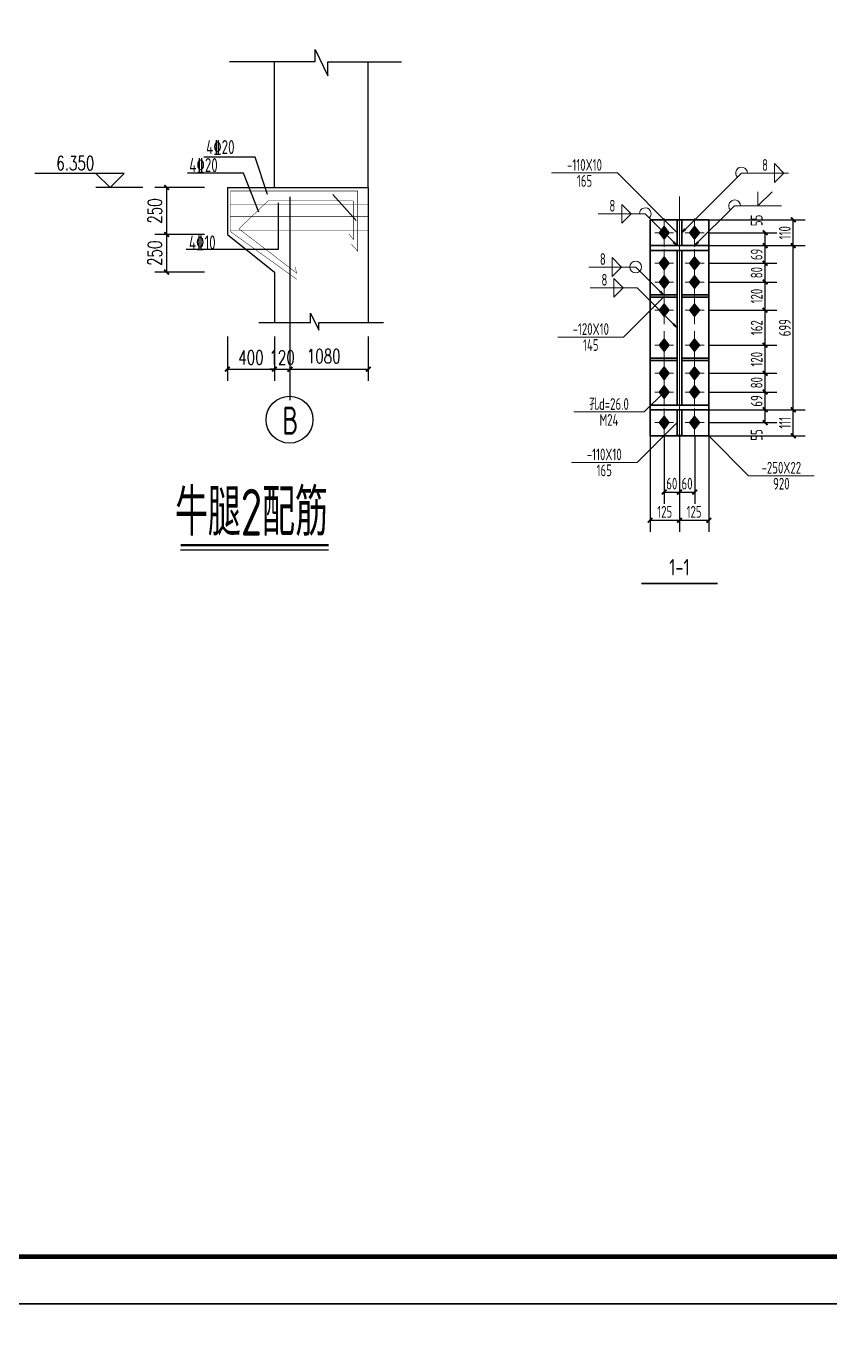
# Model space of a CAD drawing. Extents: x -73672 to 366960, y -527333 to 140666.
# Drawn here: x 228330 to 245455, y -443708 to -416015 of the extents above; entities that cross this region are included whole.
import ezdxf
from ezdxf.enums import TextEntityAlignment as Align

# ---------------------------------------------------------------- set-up
doc = ezdxf.new("R2010")
doc.units = 0
doc.header["$LTSCALE"] = 1000
doc.header["$MEASUREMENT"] = 0
doc.linetypes.add('线型6', pattern=[8.75, 5, -1.25, 1.25, -1.25])
for name, color, linetype in [('COLU_DE_TEXT', 7, 'Continuous'), ('DIM_ELEV', 3, 'Continuous'), ('DOTE', 167, 'Continuous'), ('NUM', 3, 'Continuous'), ('PUB_TITLE', 4, 'Continuous'), ('建-尺寸', 3, 'Continuous'), ('文字', 7, 'Continuous')]:
    doc.layers.add(name, color=color, linetype=linetype)
for name, color, linetype, lineweight in [('Pkpm_尺寸标注', 9, 'Continuous', 18), ('Pkpm_层10', 7, 'Continuous', 35), ('Pkpm_层20', 2, 'Continuous', 35), ('Pkpm_焊缝标注', 9, 'Continuous', 18), ('Pkpm_螺栓孔标注', 9, 'Continuous', 18), ('Pkpm_钢板标注', 9, 'Continuous', 18)]:
    doc.layers.add(name, color=color, linetype=linetype, lineweight=lineweight)
doc.styles.add('_TCH_DIM', font='SIMPLEX', dxfattribs={"bigfont": 'GBCBIG'})
doc.styles.add('A-DIM_T3', font='SIMPLEX', dxfattribs={"width": 0.705882, "bigfont": 'GBCBIG'})
doc.styles.add('PkpmHz', font='Pkpmeng', dxfattribs={"width": 0.7, "bigfont": 'hztxt'})
doc.styles.add('TSSD_Dimension', font='Tssdeng.shx', dxfattribs={"width": 0.7, "bigfont": '1hztxt.shx'})
doc.styles.add('TSSD_Label', font='Tssdeng.shx', dxfattribs={"width": 0.7, "bigfont": 'hztxt.shx'})
doc.styles.add('TSSD_Rein', font='Tssdeng.shx', dxfattribs={"width": 0.7, "bigfont": 'hztxt.shx'})
doc.dimstyles.new('A-DIM-100', dxfattribs={"dimtxt": 297.5, "dimasz": 100, "dimexe": 250, "dimexo": 300, "dimgap": 100, "dimtad": 1, "dimdec": 0, "dimzin": 0, "dimdsep": 46, "dimtxsty": 'A-DIM_T3', "dimblk": 'ARCHTICK', "dimcen": 0.09, "dimclrt": 7, "dimazin": 2, "dimtfac": 1, "dimtdec": 0, "dimtix": 1, "dimtmove": 2, "dimatfit": 3, "dimfxl": 0, "dimtolj": 1, "dimtzin": 0, "dimarcsym": 0})
doc.dimstyles.new('Pkpm_100', dxfattribs={"dimtxt": 250, "dimasz": 100, "dimexe": 250, "dimexo": 0.0625, "dimgap": 30, "dimtad": 1, "dimdec": 0, "dimrnd": 5, "dimzin": 0, "dimdsep": 46, "dimtxsty": 'PkpmHz', "dimblk1": 'ARCHTICK', "dimblk2": 'ARCHTICK', "dimsah": 1, "dimcen": 0.09, "dimadec": 0, "dimazin": 0, "dimtfac": 1, "dimtdec": 0, "dimtmove": 2, "dimatfit": 1, "dimfxl": 0, "dimtolj": 1, "dimtzin": 0, "dimarcsym": 0})

# ---------------------------------------------------------------- blocks, each defined once
blk = doc.blocks.new('_ArchTick')
at = {"color": 0, "linetype": 'ByBlock', "const_width": 0.4}
blk.add_lwpolyline([(-0.5, -0.5), (0.5, 0.5)], dxfattribs=at)
blk = doc.blocks.new('*D7748')
at = {"layer": 'Defpoints', "color": 0}
for p in [(232429, -419456), (231326, -420456), (232429, -420456)]:
    blk.add_point(p, dxfattribs=at)
at = {"layer": '建-尺寸', "color": 0, "lineweight": -2}
for p, q in [((232129, -419456), (231076, -419456)), ((231326, -419456), (231326, -420456)), ((232129, -420456), (231076, -420456))]:
    blk.add_line(p, q, dxfattribs=at)
at = {"layer": '建-尺寸', "color": 0, "linetype": 'ByBlock', "lineweight": -2, "xscale": 100, "yscale": 100, "zscale": 100}
for p, rotation in [((231326, -419456), 90), ((231326, -420456), 270)]:
    blk.add_blockref('_ArchTick', p, dxfattribs=dict(at, rotation=rotation))
at = {"layer": '建-尺寸', "color": 7, "insert": (231077, -419956), "char_height": 297.5, "attachment_point": 5, "rotation": 90, "style": 'A-DIM_T3'}
blk.add_mtext('\\A1;250', dxfattribs=at)
blk = doc.blocks.new('*D7749')
at = {"layer": 'Defpoints', "color": 0}
for p in [(232429, -420456), (231326, -421256), (232429, -421256)]:
    blk.add_point(p, dxfattribs=at)
at = {"layer": '建-尺寸', "color": 0, "lineweight": -2}
for p, q in [((232129, -420456), (231076, -420456)), ((231326, -420456), (231326, -421256)), ((232129, -421256), (231076, -421256))]:
    blk.add_line(p, q, dxfattribs=at)
at = {"layer": '建-尺寸', "color": 0, "linetype": 'ByBlock', "lineweight": -2, "xscale": 100, "yscale": 100, "zscale": 100}
for p, rotation in [((231326, -420456), 90), ((231326, -421256), 270)]:
    blk.add_blockref('_ArchTick', p, dxfattribs=dict(at, rotation=rotation))
at = {"layer": '建-尺寸', "color": 7, "insert": (231077, -420856), "char_height": 297.5, "attachment_point": 5, "rotation": 90, "style": 'A-DIM_T3'}
blk.add_mtext('\\A1;250', dxfattribs=at)
blk = doc.blocks.new('*D7811')
at = {"layer": 'Defpoints', "color": 0}
for p in [(242873, -420419), (244073, -420419), (242873, -420694)]:
    blk.add_point(p, dxfattribs=at)
at = {"layer": 'Pkpm_尺寸标注', "color": 0, "lineweight": -2}
for p, q in [((242877, -420419), (244323, -420419)), ((244073, -420694), (244073, -420419)), ((242877, -420694), (244323, -420694))]:
    blk.add_line(p, q, dxfattribs=at)
at = {"layer": 'Pkpm_尺寸标注', "color": 0, "linetype": 'ByBlock', "lineweight": -2, "xscale": 100, "yscale": 100, "zscale": 100}
for p, rotation in [((244073, -420419), 90), ((244073, -420694), 270)]:
    blk.add_blockref('_ArchTick', p, dxfattribs=dict(at, rotation=rotation))
at = {"layer": 'Pkpm_尺寸标注', "color": 0, "insert": (243893, -420156), "char_height": 250, "attachment_point": 5, "rotation": 90, "style": 'PkpmHz'}
blk.add_mtext('\\A1;55', dxfattribs=at)
blk = doc.blocks.new('*D7812')
at = {"layer": 'Defpoints', "color": 0}
for p in [(242873, -420694), (244073, -420694), (242873, -421069)]:
    blk.add_point(p, dxfattribs=at)
at = {"layer": 'Pkpm_尺寸标注', "color": 0, "lineweight": -2}
for p, q in [((242877, -420694), (244323, -420694)), ((244073, -421069), (244073, -420694)), ((242877, -421069), (244323, -421069))]:
    blk.add_line(p, q, dxfattribs=at)
at = {"layer": 'Pkpm_尺寸标注', "color": 0, "linetype": 'ByBlock', "lineweight": -2, "xscale": 100, "yscale": 100, "zscale": 100}
for p, rotation in [((244073, -420694), 90), ((244073, -421069), 270)]:
    blk.add_blockref('_ArchTick', p, dxfattribs=dict(at, rotation=rotation))
at = {"layer": 'Pkpm_尺寸标注', "color": 0, "insert": (243893, -420882), "char_height": 250, "attachment_point": 5, "rotation": 90, "style": 'PkpmHz'}
blk.add_mtext('\\A1;69', dxfattribs=at)
blk = doc.blocks.new('*D7813')
at = {"layer": 'Defpoints', "color": 0}
for p in [(242873, -421469), (244073, -421469), (242873, -422069)]:
    blk.add_point(p, dxfattribs=at)
at = {"layer": 'Pkpm_尺寸标注', "color": 0, "lineweight": -2}
for p, q in [((242877, -421469), (244323, -421469)), ((244073, -422069), (244073, -421469)), ((242877, -422069), (244323, -422069))]:
    blk.add_line(p, q, dxfattribs=at)
at = {"layer": 'Pkpm_尺寸标注', "color": 0, "linetype": 'ByBlock', "lineweight": -2, "xscale": 100, "yscale": 100, "zscale": 100}
for p, rotation in [((244073, -421469), 90), ((244073, -422069), 270)]:
    blk.add_blockref('_ArchTick', p, dxfattribs=dict(at, rotation=rotation))
at = {"layer": 'Pkpm_尺寸标注', "color": 0, "insert": (243893, -421769), "char_height": 250, "attachment_point": 5, "rotation": 90, "style": 'PkpmHz'}
blk.add_mtext('\\A1;120', dxfattribs=at)
blk = doc.blocks.new('*D7814')
at = {"layer": 'Defpoints', "color": 0}
for p in [(242873, -421069), (244073, -421069), (242873, -421469)]:
    blk.add_point(p, dxfattribs=at)
at = {"layer": 'Pkpm_尺寸标注', "color": 0, "lineweight": -2}
for p, q in [((242877, -421069), (244323, -421069)), ((244073, -421469), (244073, -421069)), ((242877, -421469), (244323, -421469))]:
    blk.add_line(p, q, dxfattribs=at)
at = {"layer": 'Pkpm_尺寸标注', "color": 0, "linetype": 'ByBlock', "lineweight": -2, "xscale": 100, "yscale": 100, "zscale": 100}
for p, rotation in [((244073, -421069), 90), ((244073, -421469), 270)]:
    blk.add_blockref('_ArchTick', p, dxfattribs=dict(at, rotation=rotation))
at = {"layer": 'Pkpm_尺寸标注', "color": 0, "insert": (243893, -421269), "char_height": 250, "attachment_point": 5, "rotation": 90, "style": 'PkpmHz'}
blk.add_mtext('\\A1;80', dxfattribs=at)
blk = doc.blocks.new('*D7815')
at = {"layer": 'Defpoints', "color": 0}
for p in [(242873, -424189), (244073, -424189), (242873, -424464)]:
    blk.add_point(p, dxfattribs=at)
at = {"layer": 'Pkpm_尺寸标注', "color": 0, "lineweight": -2}
for p, q in [((242877, -424189), (244323, -424189)), ((244073, -424464), (244073, -424189)), ((242877, -424464), (244323, -424464))]:
    blk.add_line(p, q, dxfattribs=at)
at = {"layer": 'Pkpm_尺寸标注', "color": 0, "linetype": 'ByBlock', "lineweight": -2, "xscale": 100, "yscale": 100, "zscale": 100}
for p, rotation in [((244073, -424189), 90), ((244073, -424464), 270)]:
    blk.add_blockref('_ArchTick', p, dxfattribs=dict(at, rotation=rotation))
at = {"layer": 'Pkpm_尺寸标注', "color": 0, "insert": (243893, -424727), "char_height": 250, "attachment_point": 5, "rotation": 90, "style": 'PkpmHz'}
blk.add_mtext('\\A1;55', dxfattribs=at)
blk = doc.blocks.new('*D7816')
at = {"layer": 'Defpoints', "color": 0}
for p in [(242873, -423814), (244073, -423814), (242873, -424189)]:
    blk.add_point(p, dxfattribs=at)
at = {"layer": 'Pkpm_尺寸标注', "color": 0, "lineweight": -2}
for p, q in [((242877, -423814), (244323, -423814)), ((244073, -424189), (244073, -423814)), ((242877, -424189), (244323, -424189))]:
    blk.add_line(p, q, dxfattribs=at)
at = {"layer": 'Pkpm_尺寸标注', "color": 0, "linetype": 'ByBlock', "lineweight": -2, "xscale": 100, "yscale": 100, "zscale": 100}
for p, rotation in [((244073, -423814), 90), ((244073, -424189), 270)]:
    blk.add_blockref('_ArchTick', p, dxfattribs=dict(at, rotation=rotation))
at = {"layer": 'Pkpm_尺寸标注', "color": 0, "insert": (243893, -424002), "char_height": 250, "attachment_point": 5, "rotation": 90, "style": 'PkpmHz'}
blk.add_mtext('\\A1;69', dxfattribs=at)
blk = doc.blocks.new('*D7817')
at = {"layer": 'Defpoints', "color": 0}
for p in [(242873, -423414), (244073, -423414), (242873, -423814)]:
    blk.add_point(p, dxfattribs=at)
at = {"layer": 'Pkpm_尺寸标注', "color": 0, "lineweight": -2}
for p, q in [((242877, -423414), (244323, -423414)), ((244073, -423814), (244073, -423414)), ((242877, -423814), (244323, -423814))]:
    blk.add_line(p, q, dxfattribs=at)
at = {"layer": 'Pkpm_尺寸标注', "color": 0, "linetype": 'ByBlock', "lineweight": -2, "xscale": 100, "yscale": 100, "zscale": 100}
for p, rotation in [((244073, -423414), 90), ((244073, -423814), 270)]:
    blk.add_blockref('_ArchTick', p, dxfattribs=dict(at, rotation=rotation))
at = {"layer": 'Pkpm_尺寸标注', "color": 0, "insert": (243893, -423614), "char_height": 250, "attachment_point": 5, "rotation": 90, "style": 'PkpmHz'}
blk.add_mtext('\\A1;80', dxfattribs=at)
blk = doc.blocks.new('*D7818')
at = {"layer": 'Defpoints', "color": 0}
for p in [(242873, -422814), (244073, -422814), (242873, -423414)]:
    blk.add_point(p, dxfattribs=at)
at = {"layer": 'Pkpm_尺寸标注', "color": 0, "lineweight": -2}
for p, q in [((242877, -422814), (244323, -422814)), ((244073, -423414), (244073, -422814)), ((242877, -423414), (244323, -423414))]:
    blk.add_line(p, q, dxfattribs=at)
at = {"layer": 'Pkpm_尺寸标注', "color": 0, "linetype": 'ByBlock', "lineweight": -2, "xscale": 100, "yscale": 100, "zscale": 100}
for p, rotation in [((244073, -422814), 90), ((244073, -423414), 270)]:
    blk.add_blockref('_ArchTick', p, dxfattribs=dict(at, rotation=rotation))
at = {"layer": 'Pkpm_尺寸标注', "color": 0, "insert": (243893, -423114), "char_height": 250, "attachment_point": 5, "rotation": 90, "style": 'PkpmHz'}
blk.add_mtext('\\A1;120', dxfattribs=at)
blk = doc.blocks.new('*D7819')
at = {"layer": 'Defpoints', "color": 0}
for p in [(242873, -422069), (244073, -422069), (242873, -422814)]:
    blk.add_point(p, dxfattribs=at)
at = {"layer": 'Pkpm_尺寸标注', "color": 0, "lineweight": -2}
for p, q in [((242877, -422069), (244323, -422069)), ((244073, -422814), (244073, -422069)), ((242877, -422814), (244323, -422814))]:
    blk.add_line(p, q, dxfattribs=at)
at = {"layer": 'Pkpm_尺寸标注', "color": 0, "linetype": 'ByBlock', "lineweight": -2, "xscale": 100, "yscale": 100, "zscale": 100}
for p, rotation in [((244073, -422069), 90), ((244073, -422814), 270)]:
    blk.add_blockref('_ArchTick', p, dxfattribs=dict(at, rotation=rotation))
at = {"layer": 'Pkpm_尺寸标注', "color": 0, "insert": (243893, -422442), "char_height": 250, "attachment_point": 5, "rotation": 90, "style": 'PkpmHz'}
blk.add_mtext('\\A1;162', dxfattribs=at)
blk = doc.blocks.new('*D7820')
at = {"layer": 'Defpoints', "color": 0}
for p in [(241923, -424744), (242248, -424744), (242248, -425944)]:
    blk.add_point(p, dxfattribs=at)
at = {"layer": 'Pkpm_尺寸标注', "color": 0, "lineweight": -2}
for p, q in [((241923, -424748), (241923, -426194)), ((242248, -424748), (242248, -426194)), ((241923, -425944), (242248, -425944))]:
    blk.add_line(p, q, dxfattribs=at)
at = {"layer": 'Pkpm_尺寸标注', "color": 0, "linetype": 'ByBlock', "lineweight": -2, "xscale": 100, "yscale": 100, "zscale": 100, "rotation": 180}
blk.add_blockref('_ArchTick', (241923, -425944), dxfattribs=at)
at = {"layer": 'Pkpm_尺寸标注', "color": 0, "linetype": 'ByBlock', "lineweight": -2, "xscale": 100, "yscale": 100, "zscale": 100}
blk.add_blockref('_ArchTick', (242248, -425944), dxfattribs=at)
at = {"layer": 'Pkpm_尺寸标注', "color": 0, "insert": (242085, -425764), "char_height": 250, "attachment_point": 5, "style": 'PkpmHz'}
blk.add_mtext('\\A1;60', dxfattribs=at)
blk = doc.blocks.new('*D7821')
at = {"layer": 'Defpoints', "color": 0}
for p in [(242248, -424744), (242573, -424744), (242573, -425944)]:
    blk.add_point(p, dxfattribs=at)
at = {"layer": 'Pkpm_尺寸标注', "color": 0, "lineweight": -2}
for p, q in [((242248, -424748), (242248, -426194)), ((242573, -424748), (242573, -426194)), ((242248, -425944), (242573, -425944))]:
    blk.add_line(p, q, dxfattribs=at)
at = {"layer": 'Pkpm_尺寸标注', "color": 0, "linetype": 'ByBlock', "lineweight": -2, "xscale": 100, "yscale": 100, "zscale": 100, "rotation": 180}
blk.add_blockref('_ArchTick', (242248, -425944), dxfattribs=at)
at = {"layer": 'Pkpm_尺寸标注', "color": 0, "linetype": 'ByBlock', "lineweight": -2, "xscale": 100, "yscale": 100, "zscale": 100}
blk.add_blockref('_ArchTick', (242573, -425944), dxfattribs=at)
at = {"layer": 'Pkpm_尺寸标注', "color": 0, "insert": (242410, -425764), "char_height": 250, "attachment_point": 5, "style": 'PkpmHz'}
blk.add_mtext('\\A1;60', dxfattribs=at)
blk = doc.blocks.new('*D7822')
at = {"layer": 'Defpoints', "color": 0}
for p in [(241623, -424744), (242248, -424744), (242248, -426544)]:
    blk.add_point(p, dxfattribs=at)
at = {"layer": 'Pkpm_尺寸标注', "color": 0, "lineweight": -2}
for p, q in [((241623, -424747), (241623, -426794)), ((242248, -424747), (242248, -426794)), ((241623, -426544), (242248, -426544))]:
    blk.add_line(p, q, dxfattribs=at)
at = {"layer": 'Pkpm_尺寸标注', "color": 0, "linetype": 'ByBlock', "lineweight": -2, "xscale": 100, "yscale": 100, "zscale": 100, "rotation": 180}
blk.add_blockref('_ArchTick', (241623, -426544), dxfattribs=at)
at = {"layer": 'Pkpm_尺寸标注', "color": 0, "linetype": 'ByBlock', "lineweight": -2, "xscale": 100, "yscale": 100, "zscale": 100}
blk.add_blockref('_ArchTick', (242248, -426544), dxfattribs=at)
at = {"layer": 'Pkpm_尺寸标注', "color": 0, "insert": (241935, -426364), "char_height": 250, "attachment_point": 5, "style": 'PkpmHz'}
blk.add_mtext('\\A1;125', dxfattribs=at)
blk = doc.blocks.new('*D7823')
at = {"layer": 'Defpoints', "color": 0}
for p in [(242248, -424744), (242873, -424744), (242873, -426544)]:
    blk.add_point(p, dxfattribs=at)
at = {"layer": 'Pkpm_尺寸标注', "color": 0, "lineweight": -2}
for p, q in [((242248, -424747), (242248, -426794)), ((242873, -424747), (242873, -426794)), ((242248, -426544), (242873, -426544))]:
    blk.add_line(p, q, dxfattribs=at)
at = {"layer": 'Pkpm_尺寸标注', "color": 0, "linetype": 'ByBlock', "lineweight": -2, "xscale": 100, "yscale": 100, "zscale": 100, "rotation": 180}
blk.add_blockref('_ArchTick', (242248, -426544), dxfattribs=at)
at = {"layer": 'Pkpm_尺寸标注', "color": 0, "linetype": 'ByBlock', "lineweight": -2, "xscale": 100, "yscale": 100, "zscale": 100}
blk.add_blockref('_ArchTick', (242873, -426544), dxfattribs=at)
at = {"layer": 'Pkpm_尺寸标注', "color": 0, "insert": (242560, -426364), "char_height": 250, "attachment_point": 5, "style": 'PkpmHz'}
blk.add_mtext('\\A1;125', dxfattribs=at)
blk = doc.blocks.new('*D7824')
at = {"layer": 'Defpoints', "color": 0}
for p in [(242873, -424189), (244673, -424189), (242873, -424744)]:
    blk.add_point(p, dxfattribs=at)
at = {"layer": 'Pkpm_尺寸标注', "color": 0, "lineweight": -2}
for p, q in [((242876, -424189), (244923, -424189)), ((244673, -424744), (244673, -424189)), ((242876, -424744), (244923, -424744))]:
    blk.add_line(p, q, dxfattribs=at)
at = {"layer": 'Pkpm_尺寸标注', "color": 0, "linetype": 'ByBlock', "lineweight": -2, "xscale": 100, "yscale": 100, "zscale": 100}
for p, rotation in [((244673, -424189), 90), ((244673, -424744), 270)]:
    blk.add_blockref('_ArchTick', p, dxfattribs=dict(at, rotation=rotation))
at = {"layer": 'Pkpm_尺寸标注', "color": 0, "insert": (244493, -424467), "char_height": 250, "attachment_point": 5, "rotation": 90, "style": 'PkpmHz'}
blk.add_mtext('\\A1;111', dxfattribs=at)
blk = doc.blocks.new('*D7825')
at = {"layer": 'Defpoints', "color": 0}
for p in [(242873, -420694), (244673, -420694), (242873, -424189)]:
    blk.add_point(p, dxfattribs=at)
at = {"layer": 'Pkpm_尺寸标注', "color": 0, "lineweight": -2}
for p, q in [((242876, -420694), (244923, -420694)), ((244673, -424189), (244673, -420694)), ((242876, -424189), (244923, -424189))]:
    blk.add_line(p, q, dxfattribs=at)
at = {"layer": 'Pkpm_尺寸标注', "color": 0, "linetype": 'ByBlock', "lineweight": -2, "xscale": 100, "yscale": 100, "zscale": 100}
for p, rotation in [((244673, -420694), 90), ((244673, -424189), 270)]:
    blk.add_blockref('_ArchTick', p, dxfattribs=dict(at, rotation=rotation))
at = {"layer": 'Pkpm_尺寸标注', "color": 0, "insert": (244493, -422442), "char_height": 250, "attachment_point": 5, "rotation": 90, "style": 'PkpmHz'}
blk.add_mtext('\\A1;699', dxfattribs=at)
blk = doc.blocks.new('*D7826')
at = {"layer": 'Defpoints', "color": 0}
for p in [(242873, -420144), (244673, -420144), (242873, -420694)]:
    blk.add_point(p, dxfattribs=at)
at = {"layer": 'Pkpm_尺寸标注', "color": 0, "lineweight": -2}
for p, q in [((242876, -420144), (244923, -420144)), ((244673, -420694), (244673, -420144)), ((242876, -420694), (244923, -420694))]:
    blk.add_line(p, q, dxfattribs=at)
at = {"layer": 'Pkpm_尺寸标注', "color": 0, "linetype": 'ByBlock', "lineweight": -2, "xscale": 100, "yscale": 100, "zscale": 100}
for p, rotation in [((244673, -420144), 90), ((244673, -420694), 270)]:
    blk.add_blockref('_ArchTick', p, dxfattribs=dict(at, rotation=rotation))
at = {"layer": 'Pkpm_尺寸标注', "color": 0, "insert": (244493, -420419), "char_height": 250, "attachment_point": 5, "rotation": 90, "style": 'PkpmHz'}
blk.add_mtext('\\A1;110', dxfattribs=at)
blk = doc.blocks.new('*D8818')
at = {"layer": 'Defpoints', "color": 0}
for p in [(232621, -422331), (233621, -422331), (233621, -423326)]:
    blk.add_point(p, dxfattribs=at)
at = {"layer": '建-尺寸', "color": 0, "lineweight": -2}
for p, q in [((232621, -422631), (232621, -423576)), ((233621, -422631), (233621, -423576)), ((232621, -423326), (233621, -423326))]:
    blk.add_line(p, q, dxfattribs=at)
at = {"layer": '建-尺寸', "color": 0, "linetype": 'ByBlock', "lineweight": -2, "xscale": 100, "yscale": 100, "zscale": 100, "rotation": 180}
blk.add_blockref('_ArchTick', (232621, -423326), dxfattribs=at)
at = {"layer": '建-尺寸', "color": 0, "linetype": 'ByBlock', "lineweight": -2, "xscale": 100, "yscale": 100, "zscale": 100}
blk.add_blockref('_ArchTick', (233621, -423326), dxfattribs=at)
at = {"layer": '建-尺寸', "color": 7, "insert": (233121, -423077), "char_height": 297.5, "attachment_point": 5, "style": 'A-DIM_T3'}
blk.add_mtext('\\A1;400', dxfattribs=at)
blk = doc.blocks.new('*D8819')
at = {"layer": 'Defpoints', "color": 0}
for p in [(233621, -422331), (233950, -422331), (233950, -423326)]:
    blk.add_point(p, dxfattribs=at)
at = {"layer": '建-尺寸', "color": 0, "lineweight": -2}
for p, q in [((233621, -422631), (233621, -423576)), ((233950, -422631), (233950, -423576)), ((233621, -423326), (233521, -423326)), ((233621, -423326), (233950, -423326)), ((233950, -423326), (234050, -423326))]:
    blk.add_line(p, q, dxfattribs=at)
at = {"layer": '建-尺寸', "color": 0, "linetype": 'ByBlock', "lineweight": -2, "xscale": 100, "yscale": 100, "zscale": 100}
blk.add_blockref('_ArchTick', (233621, -423326), dxfattribs=at)
at = {"layer": '建-尺寸', "color": 0, "linetype": 'ByBlock', "lineweight": -2, "xscale": 100, "yscale": 100, "zscale": 100, "rotation": 180}
blk.add_blockref('_ArchTick', (233950, -423326), dxfattribs=at)
at = {"layer": '建-尺寸', "color": 7, "insert": (233785, -423077), "char_height": 297.5, "attachment_point": 5, "style": 'A-DIM_T3'}
blk.add_mtext('\\A1;120', dxfattribs=at)
blk = doc.blocks.new('*D8820')
at = {"layer": 'Defpoints', "color": 0}
for p in [(233950, -422331), (235621, -422331), (235621, -423326)]:
    blk.add_point(p, dxfattribs=at)
at = {"layer": '建-尺寸', "color": 0, "lineweight": -2}
for p, q in [((233950, -422631), (233950, -423576)), ((235621, -422631), (235621, -423576)), ((233950, -423326), (235621, -423326))]:
    blk.add_line(p, q, dxfattribs=at)
at = {"layer": '建-尺寸', "color": 0, "linetype": 'ByBlock', "lineweight": -2, "xscale": 100, "yscale": 100, "zscale": 100, "rotation": 180}
blk.add_blockref('_ArchTick', (233950, -423326), dxfattribs=at)
at = {"layer": '建-尺寸', "color": 0, "linetype": 'ByBlock', "lineweight": -2, "xscale": 100, "yscale": 100, "zscale": 100}
blk.add_blockref('_ArchTick', (235621, -423326), dxfattribs=at)
at = {"layer": '建-尺寸', "color": 7, "insert": (234671, -423051), "char_height": 297.5, "attachment_point": 5, "style": 'A-DIM_T3'}
blk.add_mtext('\\A1;1080', dxfattribs=at)

msp = doc.modelspace()

# ---------------------------------------------------------------- hatches: boundary and pattern name
at = {"layer": 'Pkpm_层10'}
for points in [[(241922.56, -420289.16), (241822.56, -420419.16), (241922.56, -420549.16), (242022.56, -420419.16)], [(242572.56, -420289.16), (242472.56, -420419.16), (242572.56, -420549.16), (242672.56, -420419.16)], [(241922.56, -420939.16), (241822.56, -421069.16), (241922.56, -421199.16), (242022.56, -421069.16)], [(242572.56, -420939.16), (242472.56, -421069.16), (242572.56, -421199.16), (242672.56, -421069.16)], [(241922.56, -421339.16), (241822.56, -421469.16), (241922.56, -421599.16), (242022.56, -421469.16)], [(242572.56, -421339.16), (242472.56, -421469.16), (242572.56, -421599.16), (242672.56, -421469.16)], [(241922.56, -421939.16), (241822.56, -422069.16), (241922.56, -422199.16), (242022.56, -422069.16)], [(242572.56, -421939.16), (242472.56, -422069.16), (242572.56, -422199.16), (242672.56, -422069.16)], [(241922.56, -422684.16), (241822.56, -422814.16), (241922.56, -422944.16), (242022.56, -422814.16)], [(242572.56, -422684.16), (242472.56, -422814.16), (242572.56, -422944.16), (242672.56, -422814.16)], [(241922.56, -423284.16), (241822.56, -423414.16), (241922.56, -423544.16), (242022.56, -423414.16)], [(242572.56, -423284.16), (242472.56, -423414.16), (242572.56, -423544.16), (242672.56, -423414.16)], [(241922.56, -423684.16), (241822.56, -423814.16), (241922.56, -423944.16), (242022.56, -423814.16)], [(242572.56, -423684.16), (242472.56, -423814.16), (242572.56, -423944.16), (242672.56, -423814.16)], [(241922.56, -424334.16), (241822.56, -424464.16), (241922.56, -424594.16), (242022.56, -424464.16)], [(242572.56, -424334.16), (242472.56, -424464.16), (242572.56, -424594.16), (242672.56, -424464.16)]]:
    msp.add_hatch(color=1, dxfattribs=at).paths.add_polyline_path(points)
at = {"layer": 'Pkpm_焊缝标注'}
for points in [[(242297.56, -420419.16), (242378.9, -420359.08), (242357.7, -420337.86)], [(242197.56, -420694.16), (242137.55, -420612.77), (242116.31, -420633.95)], [(242572.56, -420694.16), (242653.9, -420634.08), (242632.7, -420612.86)], [(241910.06, -421744.16), (241850.05, -421662.77), (241828.81, -421683.95)], [(242197.56, -422441.66), (242137.55, -422360.27), (242116.31, -422381.45)]]:
    msp.add_hatch(color=256, dxfattribs=at).paths.add_polyline_path(points)

# ---------------------------------------------------------------- linework, layer by layer
at = {"color": 0}
for p, q in [((232664.95, -416771.38), (234489.55, -416771.38)), ((233620.84, -419456.5), (233620.84, -416771.38)), ((234489.55, -416771.38), (234489.55, -416516.47)), ((234489.55, -416516.47), (234757.88, -417079.95)), ((234757.88, -417079.95), (234757.88, -416780.71)), ((234757.88, -416780.71), (236329.67, -416780.71)), ((235620.84, -419456.5), (235620.84, -416780.71))]:
    msp.add_line(p, q, dxfattribs=at)
for p, q in [((233214.59, -418808.94), (232120.09, -418808.94)), ((233474.24, -419602.58), (233214.59, -418808.94)), ((232959.52, -419148.68), (231768.08, -419148.68)), ((233288.73, -419979.55), (232959.52, -419148.68)), ((232620.84, -419456.5), (235620.84, -419456.5)), ((232620.84, -419456.5), (232620.84, -420456.5)), ((235620.84, -419456.5), (235620.84, -422331.65)), ((233702.4, -419781.38), (233702.4, -420779.3)), ((234867.36, -419603.98), (235361.18, -420160.5)), ((232620.84, -420456.5), (233620.84, -421256.5)), ((233702.4, -420779.3), (231741.82, -420779.3)), ((233620.84, -421256.5), (233620.84, -422331.32)), ((234389.46, -422331.32), (234389.46, -422132.29)), ((234389.46, -422132.29), (234566.24, -422494.24)), ((233287.19, -422331.32), (234389.46, -422331.32)), ((234566.24, -422494.24), (234566.24, -422331.65)), ((234566.24, -422331.65), (235944.83, -422331.65))]:
    msp.add_line(p, q)
at = {"const_width": 10}
for points in [[(232684.21, -420401.95), (232684.21, -419529.31), (235395.87, -419529.31), (235395.87, -420812.2), (235257.92, -420661.7)], [(232672.63, -419824.98), (235627.71, -419824.98)], [(235300.9, -419740.45), (233484.28, -419740.45), (232865.04, -420336.17), (234094.1, -421278.05), (234064.71, -421155.58)], [(235300.9, -419740.45), (235300.9, -420562.52), (235207.94, -420442.17)], [(232672.63, -420075.81), (235627.71, -420075.81)], [(232672.63, -420365.83), (235627.71, -420365.83)], [(232685.75, -420395.69), (234099.98, -421412.97)]]:
    msp.add_lwpolyline(points, dxfattribs=at)
at = {"color": 0, "linetype": 'ByBlock', "lineweight": -2}
msp.add_circle((233942.94, -424401.72), 500, dxfattribs=at)
at = {"layer": 'DIM_ELEV'}
for p, q in [((230420.95, -419156.5), (228520.95, -419156.5)), ((230120.95, -419456.5), (229820.95, -419156.5)), ((230120.95, -419456.5), (230420.95, -419156.5)), ((230820.95, -419456.5), (229820.95, -419456.5))]:
    msp.add_line(p, q, dxfattribs=at)
at = {"layer": 'DOTE'}
msp.add_line((233950.06, -419656.5), (233950.06, -423985.42), dxfattribs=at)
at = {"layer": 'NUM'}
msp.add_line((231623.22, -427172.3), (234773.98, -427172.3), dxfattribs=at)
at = {"layer": 'NUM', "const_width": 50}
msp.add_lwpolyline([(231623.22, -427072.3), (234773.98, -427072.3)], dxfattribs=at)
at = {"layer": 'Pkpm_层10', "linetype": '线型6', "lineweight": 18, "ltscale": 100}
msp.add_line((242247.56, -425244.16), (242247.56, -419644.16), dxfattribs=at)
at = {"layer": 'Pkpm_层10', "color": 9, "lineweight": 18, "ltscale": 100}
for p, q in [((241922.56, -420119.16), (241922.56, -420719.16)), ((242572.56, -420119.16), (242572.56, -420719.16)), ((242122.56, -420419.16), (241722.56, -420419.16)), ((242772.56, -420419.16), (242372.56, -420419.16)), ((241922.56, -420769.16), (241922.56, -421369.16)), ((242572.56, -420769.16), (242572.56, -421369.16)), ((242122.56, -421069.16), (241722.56, -421069.16)), ((241922.56, -421169.16), (241922.56, -421769.16)), ((242772.56, -421069.16), (242372.56, -421069.16)), ((242572.56, -421169.16), (242572.56, -421769.16)), ((242122.56, -421469.16), (241722.56, -421469.16)), ((242772.56, -421469.16), (242372.56, -421469.16)), ((241922.56, -421769.16), (241922.56, -422369.16)), ((242572.56, -421769.16), (242572.56, -422369.16)), ((242122.56, -422069.16), (241722.56, -422069.16)), ((242772.56, -422069.16), (242372.56, -422069.16)), ((241922.56, -422514.16), (241922.56, -423114.16)), ((242572.56, -422514.16), (242572.56, -423114.16)), ((242122.56, -422814.16), (241722.56, -422814.16)), ((242772.56, -422814.16), (242372.56, -422814.16)), ((241922.56, -423114.16), (241922.56, -423714.16)), ((242572.56, -423114.16), (242572.56, -423714.16)), ((242122.56, -423414.16), (241722.56, -423414.16)), ((242772.56, -423414.16), (242372.56, -423414.16)), ((241922.56, -423514.16), (241922.56, -424114.16)), ((242572.56, -423514.16), (242572.56, -424114.16)), ((242122.56, -423814.16), (241722.56, -423814.16)), ((242772.56, -423814.16), (242372.56, -423814.16)), ((241922.56, -424164.16), (241922.56, -424764.16)), ((242572.56, -424164.16), (242572.56, -424764.16)), ((242122.56, -424464.16), (241722.56, -424464.16)), ((242772.56, -424464.16), (242372.56, -424464.16))]:
    msp.add_line(p, q, dxfattribs=at)
at = {"layer": 'Pkpm_层10', "color": 3, "ltscale": 100}
for p, q in [((242872.56, -420694.16), (241622.56, -420694.16)), ((241622.56, -420694.16), (241622.56, -420794.16)), ((241622.56, -420794.16), (242872.56, -420794.16)), ((242197.56, -424089.16), (242197.56, -420794.16)), ((242297.56, -424089.16), (242297.56, -420794.16)), ((242872.56, -420794.16), (242872.56, -420694.16)), ((242872.56, -424089.16), (241622.56, -424089.16)), ((241622.56, -424089.16), (241622.56, -424189.16)), ((241622.56, -424189.16), (242872.56, -424189.16)), ((242872.56, -424189.16), (242872.56, -424089.16))]:
    msp.add_line(p, q, dxfattribs=at)
at = {"layer": 'Pkpm_层10', "ltscale": 100}
msp.add_line((241437.56, -427894.16), (243057.56, -427894.16), dxfattribs=at)
at = {"layer": 'Pkpm_层10', "color": 1, "linetype": 'Continuous'}
for points in [[(241922.56, -420289.16), (241822.56, -420419.16), (241922.56, -420549.16), (242022.56, -420419.16)], [(242572.56, -420289.16), (242472.56, -420419.16), (242572.56, -420549.16), (242672.56, -420419.16)], [(241922.56, -420939.16), (241822.56, -421069.16), (241922.56, -421199.16), (242022.56, -421069.16)], [(242572.56, -420939.16), (242472.56, -421069.16), (242572.56, -421199.16), (242672.56, -421069.16)], [(241922.56, -421339.16), (241822.56, -421469.16), (241922.56, -421599.16), (242022.56, -421469.16)], [(242572.56, -421339.16), (242472.56, -421469.16), (242572.56, -421599.16), (242672.56, -421469.16)], [(241922.56, -421939.16), (241822.56, -422069.16), (241922.56, -422199.16), (242022.56, -422069.16)], [(242572.56, -421939.16), (242472.56, -422069.16), (242572.56, -422199.16), (242672.56, -422069.16)], [(241922.56, -422684.16), (241822.56, -422814.16), (241922.56, -422944.16), (242022.56, -422814.16)], [(242572.56, -422684.16), (242472.56, -422814.16), (242572.56, -422944.16), (242672.56, -422814.16)], [(241922.56, -423284.16), (241822.56, -423414.16), (241922.56, -423544.16), (242022.56, -423414.16)], [(242572.56, -423284.16), (242472.56, -423414.16), (242572.56, -423544.16), (242672.56, -423414.16)], [(241922.56, -423684.16), (241822.56, -423814.16), (241922.56, -423944.16), (242022.56, -423814.16)], [(242572.56, -423684.16), (242472.56, -423814.16), (242572.56, -423944.16), (242672.56, -423814.16)], [(241922.56, -424334.16), (241822.56, -424464.16), (241922.56, -424594.16), (242022.56, -424464.16)], [(242572.56, -424334.16), (242472.56, -424464.16), (242572.56, -424594.16), (242672.56, -424464.16)]]:
    msp.add_lwpolyline(points, close=True, dxfattribs=at)
at = {"layer": 'Pkpm_层20', "ltscale": 100}
for p, q in [((242872.56, -420144.16), (241622.56, -420144.16)), ((241622.56, -420144.16), (241622.56, -424744.16)), ((242297.56, -420144.16), (242197.56, -420144.16)), ((242197.56, -420144.16), (242197.56, -420694.16)), ((242297.56, -420694.16), (242297.56, -420144.16)), ((242872.56, -424744.16), (242872.56, -420144.16)), ((242197.56, -420694.16), (242297.56, -420694.16)), ((242197.56, -421744.16), (241622.56, -421744.16)), ((241622.56, -421744.16), (241622.56, -421794.16)), ((242197.56, -421794.16), (242197.56, -421744.16)), ((242297.56, -421744.16), (242872.56, -421744.16)), ((242297.56, -421794.16), (242297.56, -421744.16)), ((242872.56, -421744.16), (242872.56, -421794.16)), ((241622.56, -421794.16), (242197.56, -421794.16)), ((242872.56, -421794.16), (242297.56, -421794.16)), ((241622.56, -423139.16), (241622.56, -423089.16)), ((241622.56, -423089.16), (242197.56, -423089.16)), ((242197.56, -423139.16), (241622.56, -423139.16)), ((242197.56, -423089.16), (242197.56, -423139.16)), ((242872.56, -423089.16), (242297.56, -423089.16)), ((242297.56, -423089.16), (242297.56, -423139.16)), ((242297.56, -423139.16), (242872.56, -423139.16)), ((242872.56, -423139.16), (242872.56, -423089.16)), ((242197.56, -424189.16), (242297.56, -424189.16)), ((242197.56, -424739.16), (242197.56, -424189.16)), ((242297.56, -424189.16), (242297.56, -424739.16)), ((241622.56, -424744.16), (242872.56, -424744.16)), ((242297.56, -424739.16), (242197.56, -424739.16))]:
    msp.add_line(p, q, dxfattribs=at)
at = {"layer": 'Pkpm_焊缝标注', "ltscale": 100}
for p, q in [((244270.86, -418946.87), (244470.86, -419146.87)), ((244270.86, -419146.87), (244270.86, -418946.87)), ((242297.56, -420419.16), (243570.86, -419146.87)), ((243570.86, -419146.87), (244570.86, -419146.87)), ((244270.86, -419346.87), (244470.86, -419146.87)), ((244270.86, -419146.87), (244270.86, -419346.87)), ((243921.43, -419845.97), (243921.43, -419545.97)), ((243921.43, -419845.97), (244221.43, -419545.97)), ((241219.55, -420014.52), (241019.55, -419814.52)), ((241019.55, -420014.52), (241019.55, -419814.52)), ((241519.55, -420014.52), (240519.55, -420014.52)), ((241219.55, -420014.52), (241019.55, -420214.52)), ((241019.55, -420014.52), (241019.55, -420214.52)), ((242197.56, -420694.16), (241519.55, -420014.52)), ((242572.56, -420694.16), (243421.43, -419845.97)), ((243421.43, -419845.97), (244421.43, -419845.97)), ((241316.8, -421149.48), (240316.8, -421149.48)), ((241016.8, -421149.48), (240816.8, -420949.48)), ((240816.8, -421149.48), (240816.8, -420949.48)), ((241016.8, -421149.48), (240816.8, -421349.48)), ((240816.8, -421149.48), (240816.8, -421349.48)), ((241910.06, -421744.16), (241316.8, -421149.48)), ((241050.04, -421592.12), (240850.04, -421392.12)), ((240850.04, -421592.12), (240850.04, -421392.12)), ((241350.04, -421592.12), (240350.04, -421592.12)), ((241050.04, -421592.12), (240850.04, -421792.12)), ((240850.04, -421592.12), (240850.04, -421792.12)), ((242197.56, -422441.66), (241350.04, -421592.12))]:
    msp.add_line(p, q, dxfattribs=at)
at = {"layer": 'Pkpm_焊缝标注', "linetype": 'Continuous'}
for points in [[(242297.56, -420419.16), (242378.9, -420359.08), (242357.7, -420337.86)], [(242197.56, -420694.16), (242137.55, -420612.77), (242116.31, -420633.95)], [(242572.56, -420694.16), (242653.9, -420634.08), (242632.7, -420612.86)], [(241910.06, -421744.16), (241850.05, -421662.77), (241828.81, -421683.95)], [(242197.56, -422441.66), (242137.55, -422360.27), (242116.31, -422381.45)]]:
    msp.add_lwpolyline(points, close=True, dxfattribs=at)
at = {"layer": 'Pkpm_焊缝标注', "ltscale": 100}
msp.add_circle((241316.8, -421149.48), 125, dxfattribs=at)
for centre, start, end in [((243570.86, -419146.87), 0, 224.977188), ((243421.43, -419845.97), 0, 224.977188), ((241519.55, -420014.52), 314.931549, 180)]:
    msp.add_arc(centre, 125, start, end, dxfattribs=at)
at = {"layer": 'Pkpm_螺栓孔标注', "ltscale": 100}
for p, q in [((241922.56, -423814.16), (241497.45, -424237.57)), ((241497.45, -424237.57), (239997.45, -424237.57))]:
    msp.add_line(p, q, dxfattribs=at)
msp.add_lwpolyline([(241927.56, -423814.16, 10, 10, 1), (241917.56, -423814.16, 10, 10, 1)], format="xyseb", close=True, dxfattribs=at)
at = {"layer": 'Pkpm_钢板标注', "ltscale": 100}
for p, q in [((240926.29, -419144.84), (239526.29, -419144.84)), ((242197.56, -420419.16), (240926.29, -419144.84)), ((241910.06, -421794.16), (241059.84, -422640.99)), ((241059.84, -422640.99), (239659.84, -422640.99)), ((242197.56, -424464.16), (241347.34, -425310.99)), ((242872.56, -424744.16), (243718.72, -425595.05)), ((241347.34, -425310.99), (239947.34, -425310.99)), ((243718.72, -425595.05), (245118.72, -425595.05))]:
    msp.add_line(p, q, dxfattribs=at)
for points in [[(242202.56, -420419.16, 10, 10, 1), (242192.56, -420419.16, 10, 10, 1)], [(241915.06, -421794.16, 10, 10, 1), (241905.06, -421794.16, 10, 10, 1)], [(242202.56, -424464.16, 10, 10, 1), (242192.56, -424464.16, 10, 10, 1)], [(242877.56, -424744.16, 10, 10, 1), (242867.56, -424744.16, 10, 10, 1)]]:
    msp.add_lwpolyline(points, format="xyseb", close=True, dxfattribs=at)
at = {"layer": 'PUB_TITLE'}
for points in [[(185241.64, -443233.5), (333941.64, -443233.5), (333941.64, -359133.5), (185241.64, -359133.5)], [(185241.64, -527333.5), (333941.64, -527333.5), (333941.64, -443233.5), (185241.64, -443233.5)]]:
    msp.add_lwpolyline(points, close=True, dxfattribs=at)
at = {"layer": 'PUB_TITLE', "const_width": 100}
msp.add_lwpolyline([(187741.64, -442233.5), (332941.64, -442233.5), (332941.64, -360133.5), (187741.64, -360133.5)], close=True, dxfattribs=at)

# ---------------------------------------------------------------- texts
at = {"layer": 'COLU_DE_TEXT', "style": 'TSSD_Rein', "width": 0.7}
msp.add_text('B', height=600, dxfattribs=at).set_placement((233791.02, -424721.58))
at = {"layer": 'DIM_ELEV', "color": 7, "style": '_TCH_DIM', "width": 0.705882}
msp.add_text('6.350', height=297.5, dxfattribs=at).set_placement((228974.65, -419089.12))
at = {"layer": 'NUM', "style": 'TSSD_Label', "width": 0.7}
msp.add_text('牛腿2配筋', height=1000, dxfattribs=at).set_placement((233131.56, -426322.3), align=Align.MIDDLE)
at = {"layer": 'Pkpm_层10', "style": 'PkpmHz', "width": 0.771429}
msp.add_text('1-1', height=350, dxfattribs=at).set_placement((242247.56, -427544.16), align=Align.MIDDLE_CENTER)
at = {"layer": 'Pkpm_焊缝标注', "style": 'PkpmHz', "width": 0.7}
for p in [(244070.86, -419101.87), (240819.55, -419969.52), (240616.8, -421104.48), (240650.04, -421547.12)]:
    msp.add_text('8', height=250, dxfattribs=at).set_placement(p, align=Align.CENTER)
at = {"layer": 'Pkpm_螺栓孔标注', "style": 'PkpmHz', "width": 0.7}
msp.add_text('孔d=26.0', height=250, dxfattribs=at).set_placement((240747.45, -424192.57), align=Align.CENTER)
msp.add_text('M24', height=250, dxfattribs=at).set_placement((240747.45, -424282.58), align=Align.TOP_CENTER)
at = {"layer": 'Pkpm_钢板标注', "style": 'PkpmHz', "width": 0.7}
for s, p in [('-110X10', (240226.29, -419099.84)), ('-120X10', (240359.84, -422595.99)), ('-110X10', (240647.34, -425265.99)), ('-250X22', (244418.72, -425550.05))]:
    msp.add_text(s, height=250, dxfattribs=at).set_placement(p, align=Align.CENTER)
for s, p in [('165', (240226.29, -419189.84)), ('145', (240359.84, -422685.99)), ('165', (240647.34, -425355.99)), ('920', (244418.72, -425640.05))]:
    msp.add_text(s, height=250, dxfattribs=at).set_placement(p, align=Align.TOP_CENTER)
at = {"layer": '文字', "style": 'TSSD_Dimension', "width": 0.7}
for s, p in [('4%%13220', (232167.61, -418744.29)), ('4%%13220', (231809.06, -419128.38)), ('4%%13210', (231801.22, -420776.4))]:
    msp.add_text(s, height=300, dxfattribs=at).set_placement(p)

# ---------------------------------------------------------------- dimensions: what is measured, and where the dimension line sits
at = {"layer": 'Pkpm_尺寸标注'}
for base, p1, p2, angle, text, override, picture, middle in [((244072.56, -420419.16), (242872.56, -420694.16), (242872.56, -420419.16), 90, '55', {"dimexo": 4, "dimtih": 0, "dimtoh": 0}, '*D7811', (243892.56, -420155.91)), ((244672.56, -420144.16), (242872.56, -420694.16), (242872.56, -420144.16), 90, '110', {"dimexo": 3, "dimtih": 0, "dimtoh": 0}, '*D7826', (244492.56, -420419.16)), ((244072.56, -420694.16), (242872.56, -421069.16), (242872.56, -420694.16), 90, '69', {"dimexo": 4, "dimtih": 0, "dimtoh": 0}, '*D7812', (243892.56, -420881.66)), ((244672.56, -420694.16), (242872.56, -424189.16), (242872.56, -420694.16), 90, '699', {"dimexo": 3, "dimtih": 0, "dimtoh": 0}, '*D7825', (244492.56, -422441.66)), ((244072.56, -421069.16), (242872.56, -421469.16), (242872.56, -421069.16), 90, '80', {"dimexo": 4, "dimtih": 0, "dimtoh": 0}, '*D7814', (243892.56, -421269.16)), ((244072.56, -421469.16), (242872.56, -422069.16), (242872.56, -421469.16), 90, '120', {"dimexo": 4, "dimtih": 0, "dimtoh": 0}, '*D7813', (243892.56, -421769.16)), ((244072.56, -422069.16), (242872.56, -422814.16), (242872.56, -422069.16), 90, '162', {"dimexo": 4, "dimtih": 0, "dimtoh": 0}, '*D7819', (243892.56, -422441.66)), ((244072.56, -422814.16), (242872.56, -423414.16), (242872.56, -422814.16), 90, '120', {"dimexo": 4, "dimtih": 0, "dimtoh": 0}, '*D7818', (243892.56, -423114.16)), ((244072.56, -423414.16), (242872.56, -423814.16), (242872.56, -423414.16), 90, '80', {"dimexo": 4, "dimtih": 0, "dimtoh": 0}, '*D7817', (243892.56, -423614.16)), ((244072.56, -423814.16), (242872.56, -424189.16), (242872.56, -423814.16), 90, '69', {"dimexo": 4, "dimtih": 0, "dimtoh": 0}, '*D7816', (243892.56, -424001.66)), ((244072.56, -424189.16), (242872.56, -424464.16), (242872.56, -424189.16), 90, '55', {"dimexo": 4, "dimtih": 0, "dimtoh": 0}, '*D7815', (243892.56, -424727.41)), ((244672.56, -424189.16), (242872.56, -424744.16), (242872.56, -424189.16), 90, '111', {"dimexo": 3, "dimtih": 0, "dimtoh": 0}, '*D7824', (244492.56, -424466.66)), ((242247.56, -426544.16), (241622.56, -424744.16), (242247.56, -424744.16), 0, '125', {"dimexo": 3, "dimtih": 0, "dimtoh": 0}, '*D7822', (241935.06, -426364.16)), ((242247.56, -425944.16), (241922.56, -424744.16), (242247.56, -424744.16), 0, '60', {"dimexo": 4, "dimtih": 0, "dimtoh": 0}, '*D7820', (242085.06, -425764.16)), ((242572.56, -425944.16), (242247.56, -424744.16), (242572.56, -424744.16), 0, '60', {"dimexo": 4, "dimtih": 0, "dimtoh": 0}, '*D7821', (242410.06, -425764.16)), ((242872.56, -426544.16), (242247.56, -424744.16), (242872.56, -424744.16), 0, '125', {"dimexo": 3, "dimtih": 0, "dimtoh": 0}, '*D7823', (242560.06, -426364.16))]:
    dim = msp.add_linear_dim(base=base, p1=p1, p2=p2, angle=angle, text=text, dimstyle='Pkpm_100', override=override, dxfattribs=at)
    dim.commit()
    dim.dimension.update_dxf_attribs({"geometry": picture, "text_midpoint": middle, "dimtype": 161})
at = {"layer": '建-尺寸'}
for p1, p2, distance, text, picture, middle in [((232428.65, -419456.5), (232428.65, -420456.5), -1102.81, '250', '*D7748', (231077.09, -419956.5)), ((232428.65, -420456.5), (232428.65, -421256.5), -1102.81, '250', '*D7749', (231077.09, -420856.5)), ((232620.84, -422331.32), (233620.84, -422331.32), -994.77, '400', '*D8818', (233120.84, -423077.34)), ((233620.84, -422331.32), (233950.06, -422331.32), -994.77, '120', '*D8819', (233785.45, -423077.34))]:
    dim = msp.add_aligned_dim(p1=p1, p2=p2, distance=distance, text=text, dimstyle='A-DIM-100', dxfattribs=at)
    dim.commit()
    dim.dimension.update_dxf_attribs({"geometry": picture, "text_midpoint": middle})
dim = msp.add_linear_dim(base=(235620.84, -423326.09), p1=(233950.06, -422331.32), p2=(235620.84, -422331.32), angle=0, text='1080', dimstyle='A-DIM-100', dxfattribs=at)
dim.commit()
dim.dimension.update_dxf_attribs({"geometry": '*D8820', "text_midpoint": (234670.76, -423051.09), "dimtype": 161})

doc.saveas('drawing.dxf')
